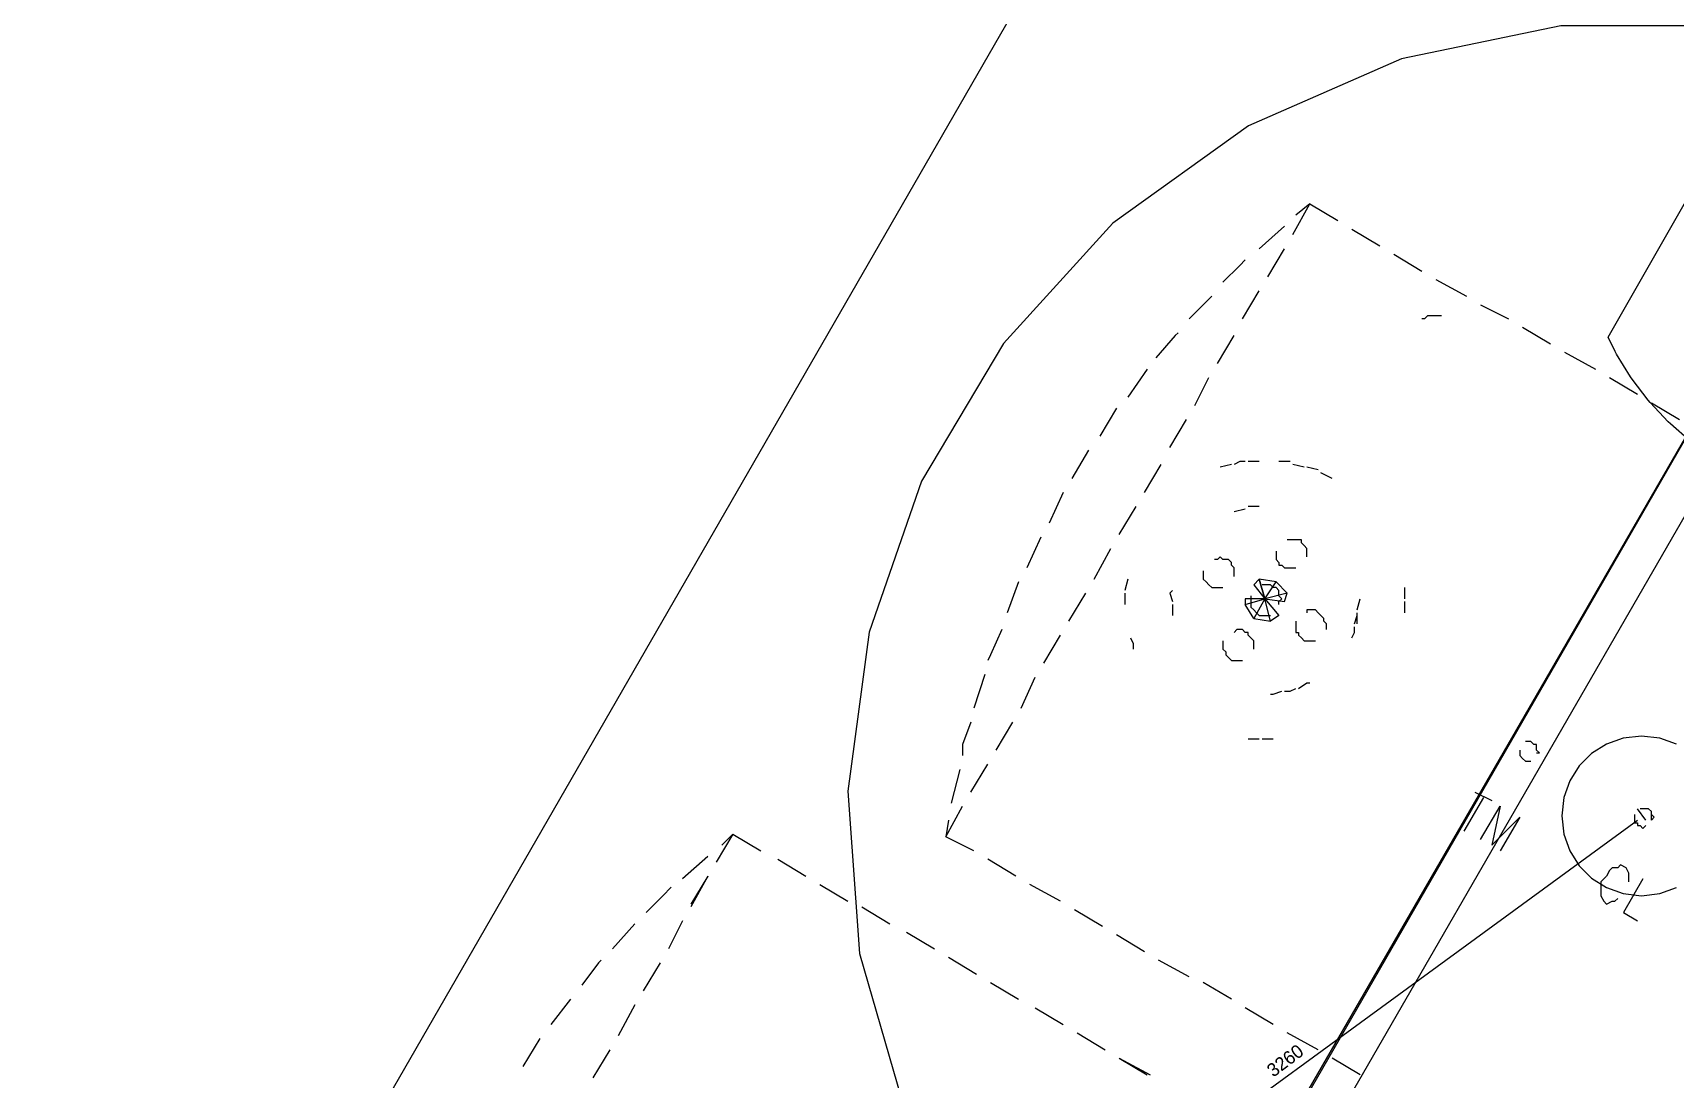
# Model space of a CAD drawing. Header units: metres. Extents: x 1 to 213, y 1 to 147.
# Drawn here: x 105.93 to 112.13, y 57.26 to 61.21 of the extents above; entities that cross this region are included whole.
import ezdxf

# ---------------------------------------------------------------- set-up
doc = ezdxf.new("R2010")
doc.units = ezdxf.units.M
doc.linetypes.add('DASHED', pattern=[1.524, 1.27, -0.254])
for name, color, linetype in [('00-BASE-ARQUITECTURA', 8, 'Continuous'), ('00-BASE-TEXTO', 8, 'Continuous'), ('PJ-PROTEGIDO', 30, 'DASHED')]:
    doc.layers.add(name, color=color, linetype=linetype)

msp = doc.modelspace()

# ---------------------------------------------------------------- linework, layer by layer
at = {"layer": '00-BASE-ARQUITECTURA'}
for points in [[(107.5125, 51.6255), (115.3124, 65.1192)], [(107.6924, 51.6361), (115.4712, 65.1086)], [(114.1232, 56.1309), (114.5212, 56.6207), (114.8015, 57.1674), (114.9629, 57.7516), (115.004, 58.3538), (114.9234, 58.9546), (114.72, 59.5343), (114.3922, 60.0736), (113.9595, 60.533), (113.4548, 60.8833), (112.8971, 61.1207), (112.3057, 61.2413), (111.6996, 61.2411), (111.098, 61.1163), (110.52, 60.863), (110.0073, 60.495), (109.5931, 60.0411), (109.2839, 59.5199), (109.086, 58.9496), (109.0058, 58.3489), (109.0497, 57.736), (109.2242, 57.1296)], [(110.6875, 60.452), (110.751, 60.5684)], [(110.6875, 60.452), (110.751, 60.5684)], [(110.751, 60.5684), (110.6981, 60.5261)], [(110.751, 60.5684), (110.6981, 60.5261)], [(110.751, 60.5684), (110.8568, 60.5049)], [(110.751, 60.5684), (110.8568, 60.5049)], [(110.6558, 60.4837), (110.5605, 60.399)], [(110.6558, 60.4837), (110.5605, 60.399)], [(110.9098, 60.4731), (111.0156, 60.4096)], [(110.9098, 60.4731), (111.0156, 60.4096)], [(110.5923, 60.2932), (110.6558, 60.399)], [(110.5923, 60.2932), (110.6558, 60.399)], [(110.5076, 60.3567), (110.4864, 60.3356), (110.4229, 60.272)], [(110.5076, 60.3567), (110.4864, 60.3356), (110.4229, 60.272)], [(111.0685, 60.3779), (111.1743, 60.3144)], [(111.0685, 60.3779), (111.1743, 60.3144)], [(111.2273, 60.2826), (111.3437, 60.2191)], [(111.2273, 60.2826), (111.3437, 60.2191)], [(110.3806, 60.2191), (110.2959, 60.1345)], [(110.3806, 60.2191), (110.2959, 60.1345)], [(110.497, 60.1345), (110.5605, 60.2403)], [(110.497, 60.1345), (110.5605, 60.2403)], [(111.3966, 60.1874), (111.5024, 60.1345)], [(111.3966, 60.1874), (111.5024, 60.1345)], [(111.2484, 60.145), (111.2378, 60.145), (111.2273, 60.145), (111.2167, 60.145), (111.2061, 60.145), (111.1955, 60.145), (111.1849, 60.1345), (111.1743, 60.1345)], [(111.2484, 60.145), (111.2378, 60.145), (111.2273, 60.145), (111.2167, 60.145), (111.2061, 60.145), (111.1955, 60.145), (111.1849, 60.1345), (111.1743, 60.1345)], [(111.5553, 60.1027), (111.6612, 60.0392)], [(111.5553, 60.1027), (111.6612, 60.0392)], [(110.2536, 60.0816), (110.243, 60.071), (110.1689, 59.9863)], [(110.2536, 60.0816), (110.243, 60.071), (110.1689, 59.9863)], [(110.4018, 59.9651), (110.4653, 60.071)], [(110.4018, 59.9651), (110.4653, 60.071)], [(111.7141, 60.0075), (111.8305, 59.944)], [(111.7141, 60.0075), (111.8305, 59.944)], [(110.1372, 59.944), (110.0631, 59.8381)], [(110.1372, 59.944), (110.0631, 59.8381)], [(110.3171, 59.8064), (110.37, 59.9122)], [(110.3171, 59.8064), (110.37, 59.9122)], [(111.8834, 59.9122), (111.9893, 59.8487)], [(111.8834, 59.9122), (111.9893, 59.8487)], [(110.0207, 59.7958), (109.9573, 59.69)], [(110.0207, 59.7958), (109.9573, 59.69)], [(112.0422, 59.817), (112.148, 59.7535)], [(112.0422, 59.817), (112.148, 59.7535)], [(110.2218, 59.6476), (110.2853, 59.7535)], [(110.2218, 59.6476), (110.2853, 59.7535)], [(109.9149, 59.6371), (109.8514, 59.5312)], [(109.9149, 59.6371), (109.8514, 59.5312)], [(110.5076, 59.5947), (110.4864, 59.5947), (110.4653, 59.5841)], [(110.5076, 59.5947), (110.4864, 59.5947), (110.4653, 59.5841)], [(110.5605, 59.5947), (110.5182, 59.5947)], [(110.6769, 59.5947), (110.6346, 59.5947)], [(110.6769, 59.5947), (110.6346, 59.5947)], [(110.1266, 59.4783), (110.1901, 59.5841)], [(110.1266, 59.4783), (110.1901, 59.5841)], [(110.4547, 59.5841), (110.4123, 59.5736)], [(110.4547, 59.5841), (110.4123, 59.5736)], [(110.7298, 59.5736), (110.6875, 59.5841)], [(110.7298, 59.5736), (110.6875, 59.5841)], [(110.7827, 59.563), (110.7404, 59.5736)], [(110.7827, 59.563), (110.7404, 59.5736)], [(110.8357, 59.5312), (110.7933, 59.5524)], [(109.8197, 59.4783), (109.7667, 59.3619)], [(109.8197, 59.4783), (109.7667, 59.3619)], [(110.0313, 59.3196), (110.0948, 59.4254)], [(110.0313, 59.3196), (110.0948, 59.4254)], [(110.5076, 59.4148), (110.4653, 59.4042)], [(110.5076, 59.4148), (110.4653, 59.4042)], [(110.5605, 59.4254), (110.5182, 59.4254)], [(110.5605, 59.4254), (110.5182, 59.4254)], [(109.735, 59.309), (109.6821, 59.1926)], [(109.735, 59.309), (109.6821, 59.1926)], [(110.7404, 59.2349), (110.7404, 59.2455), (110.7404, 59.2561), (110.7404, 59.2666), (110.7298, 59.2772), (110.7193, 59.2878), (110.7193, 59.2984), (110.7087, 59.2984), (110.6981, 59.2984), (110.6875, 59.2984), (110.6769, 59.2984), (110.6663, 59.2984)], [(110.7404, 59.2349), (110.7404, 59.2455), (110.7404, 59.2561), (110.7404, 59.2666), (110.7298, 59.2772), (110.7193, 59.2878), (110.7193, 59.2984), (110.7087, 59.2984), (110.6981, 59.2984), (110.6875, 59.2984), (110.6769, 59.2984), (110.6663, 59.2984)], [(109.9361, 59.1502), (109.9996, 59.2666)], [(109.9361, 59.1502), (109.9996, 59.2666)], [(110.4653, 59.1608), (110.4653, 59.1714), (110.4653, 59.182), (110.4653, 59.1926), (110.4547, 59.2031), (110.4547, 59.2137), (110.4441, 59.2243), (110.4335, 59.2243), (110.4229, 59.2243), (110.4123, 59.2349), (110.4018, 59.2243), (110.3912, 59.2243)], [(110.4653, 59.1608), (110.4653, 59.1714), (110.4653, 59.182), (110.4653, 59.1926), (110.4547, 59.2031), (110.4547, 59.2137), (110.4441, 59.2243), (110.4335, 59.2243), (110.4229, 59.2243), (110.4123, 59.2349), (110.4018, 59.2243), (110.3912, 59.2243)], [(110.624, 59.2561), (110.624, 59.2455), (110.624, 59.2349), (110.624, 59.2243), (110.6346, 59.2137), (110.6346, 59.2031), (110.6452, 59.2031), (110.6558, 59.1926), (110.6663, 59.1926), (110.6769, 59.1926), (110.6875, 59.1926), (110.6981, 59.1926)], [(110.624, 59.2561), (110.624, 59.2455), (110.624, 59.2349), (110.624, 59.2243), (110.6346, 59.2137), (110.6346, 59.2031), (110.6452, 59.2031), (110.6558, 59.1926), (110.6663, 59.1926), (110.6769, 59.1926), (110.6875, 59.1926), (110.6981, 59.1926)], [(110.3488, 59.182), (110.3488, 59.1714), (110.3488, 59.1608), (110.3488, 59.1502), (110.3594, 59.1396), (110.37, 59.1291), (110.3806, 59.1185), (110.3912, 59.1185), (110.4018, 59.1185), (110.4123, 59.1185), (110.4229, 59.1185)], [(110.3488, 59.182), (110.3488, 59.1714), (110.3488, 59.1608), (110.3488, 59.1502), (110.3594, 59.1396), (110.37, 59.1291), (110.3806, 59.1185), (110.3912, 59.1185), (110.4018, 59.1185), (110.4123, 59.1185), (110.4229, 59.1185)], [(109.6503, 59.1396), (109.608, 59.0232)], [(109.6503, 59.1396), (109.608, 59.0232)], [(109.8408, 58.9915), (109.9043, 59.0973)], [(109.8408, 58.9915), (109.9043, 59.0973)], [(110.0631, 59.1502), (110.0525, 59.1079)], [(110.0631, 59.1502), (110.0525, 59.1079)], [(110.0525, 59.0973), (110.0525, 59.055)], [(110.0525, 59.0973), (110.0525, 59.055)], [(110.2324, 59.1079), (110.2218, 59.0973), (110.2324, 59.0656)], [(110.2324, 59.1079), (110.2218, 59.0973), (110.2324, 59.0656)], [(110.5605, 59.1502), (110.5393, 59.1291), (110.5817, 59.0761), (110.5605, 59.1502)], [(110.5605, 59.1502), (110.5393, 59.1291), (110.5817, 59.0761), (110.5605, 59.1502)], [(110.5817, 59.0761), (110.624, 59.1396), (110.5605, 59.1502), (110.5817, 59.0761)], [(110.5817, 59.0761), (110.624, 59.1396), (110.5605, 59.1502), (110.5817, 59.0761)], [(110.6346, 59.055), (110.6346, 59.0656), (110.6452, 59.0761), (110.6346, 59.0867), (110.6346, 59.0973), (110.6346, 59.1079), (110.624, 59.1185), (110.6134, 59.1185), (110.6028, 59.1291), (110.5923, 59.1291), (110.5817, 59.1291), (110.5711, 59.1291)], [(110.6346, 59.055), (110.6346, 59.0656), (110.6452, 59.0761), (110.6346, 59.0867), (110.6346, 59.0973), (110.6346, 59.1079), (110.624, 59.1185), (110.6134, 59.1185), (110.6028, 59.1291), (110.5923, 59.1291), (110.5817, 59.1291), (110.5711, 59.1291)], [(110.6663, 59.0973), (110.5817, 59.0761), (110.624, 59.1396), (110.6663, 59.0973)], [(110.6663, 59.0973), (110.5817, 59.0761), (110.624, 59.1396), (110.6663, 59.0973)], [(110.6558, 59.0656), (110.6663, 59.0973), (110.5817, 59.0761), (110.6558, 59.0656)], [(110.6558, 59.0656), (110.6663, 59.0973), (110.5817, 59.0761), (110.6558, 59.0656)], [(111.1108, 59.0761), (111.1108, 59.0867), (111.1108, 59.1185)], [(111.1108, 59.0761), (111.1108, 59.0867), (111.1108, 59.1185)], [(110.2324, 59.055), (110.2324, 59.0232), (110.2324, 59.0126)], [(110.2324, 59.055), (110.2324, 59.0232), (110.2324, 59.0126)], [(110.5076, 59.0761), (110.5076, 59.055), (110.5817, 59.0761), (110.5076, 59.0761)], [(110.5076, 59.055), (110.5817, 59.0761), (110.5393, 59.0021), (110.5076, 59.055)], [(110.5076, 59.0761), (110.5076, 59.055), (110.5817, 59.0761), (110.5076, 59.0761)], [(110.5076, 59.055), (110.5817, 59.0761), (110.5393, 59.0021), (110.5076, 59.055)], [(110.5287, 59.0867), (110.5287, 59.0761), (110.5287, 59.0656), (110.5287, 59.055), (110.5287, 59.0444), (110.5393, 59.0338), (110.5499, 59.0232), (110.5605, 59.0126), (110.5711, 59.0126), (110.5923, 59.0126), (110.6028, 59.0126)], [(110.5287, 59.0867), (110.5287, 59.0761), (110.5287, 59.0656), (110.5287, 59.055), (110.5287, 59.0444), (110.5393, 59.0338), (110.5499, 59.0232), (110.5605, 59.0126), (110.5711, 59.0126), (110.5923, 59.0126), (110.6028, 59.0126)], [(110.5393, 59.0021), (110.6028, 58.9915), (110.5817, 59.0761), (110.5393, 59.0021)], [(110.5393, 59.0021), (110.6028, 58.9915), (110.5817, 59.0761), (110.5393, 59.0021)], [(110.6028, 58.9915), (110.5817, 59.0761), (110.6346, 59.0126), (110.6028, 58.9915)], [(110.6028, 58.9915), (110.5817, 59.0761), (110.6346, 59.0126), (110.6028, 58.9915)], [(110.8145, 58.9597), (110.8145, 58.9703), (110.8145, 58.9809), (110.8039, 58.9915), (110.8039, 59.0021), (110.7933, 59.0126), (110.7827, 59.0232), (110.7722, 59.0338), (110.7616, 59.0338), (110.7404, 59.0338), (110.7404, 59.0232)], [(110.8145, 58.9597), (110.8145, 58.9703), (110.8145, 58.9809), (110.8039, 58.9915), (110.8039, 59.0021), (110.7933, 59.0126), (110.7827, 59.0232), (110.7722, 59.0338), (110.7616, 59.0338), (110.7404, 59.0338), (110.7404, 59.0232)], [(110.9309, 59.0338), (110.9415, 59.0761)], [(110.9309, 59.0338), (110.9415, 59.0761)], [(111.1108, 59.0232), (111.1108, 59.0656)], [(111.1108, 59.0232), (111.1108, 59.0656)], [(110.6981, 58.9915), (110.6981, 58.9809), (110.6981, 58.9597), (110.6981, 58.9491), (110.7087, 58.9491), (110.7087, 58.9386), (110.7193, 58.928), (110.7298, 58.9174), (110.7404, 58.9174), (110.751, 58.9174), (110.7616, 58.9174), (110.7722, 58.9174)], [(110.6981, 58.9915), (110.6981, 58.9809), (110.6981, 58.9597), (110.6981, 58.9491), (110.7087, 58.9491), (110.7087, 58.9386), (110.7193, 58.928), (110.7298, 58.9174), (110.7404, 58.9174), (110.751, 58.9174), (110.7616, 58.9174), (110.7722, 58.9174)], [(110.9098, 58.928), (110.9203, 58.9491), (110.9203, 58.9703)], [(110.9098, 58.928), (110.9203, 58.9491), (110.9203, 58.9703)], [(110.9203, 58.9809), (110.9309, 59.0126), (110.9309, 59.0232)], [(110.9309, 58.9809), (110.9309, 59.0126), (110.9309, 59.0232)], [(109.5868, 58.9597), (109.5445, 58.8645), (109.5339, 58.8433)], [(109.5868, 58.9597), (109.5445, 58.8645), (109.5339, 58.8433)], [(109.7456, 58.8327), (109.8091, 58.9386)], [(109.7456, 58.8327), (109.8091, 58.9386)], [(110.0737, 58.928), (110.0843, 58.9068), (110.0843, 58.8856)], [(110.0737, 58.928), (110.0843, 58.9068), (110.0843, 58.8856)], [(110.4229, 58.9174), (110.4229, 58.9068), (110.4229, 58.8962), (110.4229, 58.8856), (110.4335, 58.8751), (110.4335, 58.8645), (110.4441, 58.8539), (110.4547, 58.8433), (110.4653, 58.8433), (110.4758, 58.8433), (110.4864, 58.8433), (110.497, 58.8433)], [(110.4229, 58.9174), (110.4229, 58.9068), (110.4229, 58.8962), (110.4229, 58.8856), (110.4335, 58.8751), (110.4335, 58.8645), (110.4441, 58.8539), (110.4547, 58.8433), (110.4653, 58.8433), (110.4758, 58.8433), (110.4864, 58.8433), (110.497, 58.8433)], [(110.5393, 58.8856), (110.5393, 58.8962), (110.5393, 58.9068), (110.5393, 58.9174), (110.5287, 58.928), (110.5182, 58.9386), (110.5182, 58.9491), (110.5076, 58.9491), (110.497, 58.9597), (110.4864, 58.9597), (110.4758, 58.9597), (110.4653, 58.9491)], [(110.5393, 58.8856), (110.5393, 58.8962), (110.5393, 58.9068), (110.5393, 58.9174), (110.5287, 58.928), (110.5182, 58.9386), (110.5182, 58.9491), (110.5076, 58.9491), (110.497, 58.9597), (110.4864, 58.9597), (110.4758, 58.9597), (110.4653, 58.9491)], [(109.5233, 58.7904), (109.481, 58.6634)], [(109.5233, 58.7904), (109.481, 58.6634)], [(109.6609, 58.6634), (109.7138, 58.7798)], [(109.6609, 58.6634), (109.7138, 58.7798)], [(110.6028, 58.7163), (110.6134, 58.7163), (110.6452, 58.7269)], [(110.6028, 58.7163), (110.6134, 58.7163), (110.6452, 58.7269)], [(110.6558, 58.7269), (110.6769, 58.7269), (110.6981, 58.7375)], [(110.6558, 58.7269), (110.6769, 58.7269), (110.6981, 58.7375)], [(110.7087, 58.7375), (110.7404, 58.7586), (110.751, 58.7586)], [(110.7087, 58.7375), (110.7404, 58.7586), (110.751, 58.7586)], [(109.4704, 58.6105), (109.4387, 58.5258), (109.4387, 58.4835)], [(109.4704, 58.6105), (109.4387, 58.5258), (109.4387, 58.4835)], [(109.5657, 58.5046), (109.6292, 58.6105)], [(109.5657, 58.5046), (109.6292, 58.6105)], [(110.5182, 58.547), (110.5287, 58.547), (110.5605, 58.547)], [(110.5182, 58.547), (110.5287, 58.547), (110.5605, 58.547)], [(110.5711, 58.547), (110.6134, 58.547)], [(110.5711, 58.547), (110.6134, 58.547)], [(111.6082, 58.4941), (111.6188, 58.4941), (111.6082, 58.5046), (111.6082, 58.5152), (111.6082, 58.5258), (111.5977, 58.5258), (111.5871, 58.5364), (111.5765, 58.5364), (111.5659, 58.5364)], [(111.6082, 58.4941), (111.6188, 58.4941), (111.6082, 58.5046), (111.6082, 58.5152), (111.6082, 58.5258), (111.5977, 58.5258), (111.5871, 58.5364), (111.5765, 58.5364), (111.5659, 58.5364)], [(112.1378, 58.5269), (112.0743, 58.5496), (112.0051, 58.5576), (111.936, 58.5496), (111.8725, 58.5269), (111.8165, 58.4913), (111.7698, 58.4446), (111.7342, 58.3886), (111.7115, 58.3251), (111.7035, 58.2559), (111.7115, 58.1868), (111.7342, 58.1233), (111.7698, 58.0673), (111.8165, 58.0206), (111.8725, 57.985), (111.936, 57.9623), (112.0051, 57.9543), (112.0743, 57.9623), (112.1378, 57.985)], [(111.5448, 58.5046), (111.5448, 58.4941), (111.5448, 58.4835), (111.5553, 58.4729), (111.5659, 58.4623), (111.5765, 58.4623), (111.5871, 58.4623)], [(111.5448, 58.5046), (111.5448, 58.4941), (111.5448, 58.4835), (111.5553, 58.4729), (111.5659, 58.4623), (111.5765, 58.4623), (111.5871, 58.4623)], [(109.4281, 58.4306), (109.3963, 58.3036)], [(109.4281, 58.4306), (109.3963, 58.3036)], [(109.4704, 58.3459), (109.5339, 58.4517)], [(109.4704, 58.3459), (109.5339, 58.4517)], [(109.3752, 58.1766), (109.4387, 58.293)], [(109.481, 58.1236), (109.3752, 58.1766), (109.4387, 58.293)], [(111.4072, 58.3247), (111.3331, 58.1977)], [(111.4072, 58.3247), (111.3331, 58.1977)], [(111.3754, 58.3459), (111.4389, 58.3141)], [(111.3754, 58.3459), (111.4389, 58.3141)], [(111.3966, 58.166), (111.4707, 58.293), (111.4389, 58.1448), (111.5448, 58.2506), (111.4707, 58.1236)], [(111.3966, 58.166), (111.4707, 58.293), (111.4389, 58.1448), (111.5448, 58.2506), (111.4707, 58.1236)], [(109.3858, 58.2401), (109.3752, 58.1766)], [(109.3858, 58.2401), (109.3752, 58.1766)], [(109.3963, 56.3456), (111.9893, 58.2401)], [(111.9787, 58.2612), (111.9787, 58.2506), (111.9787, 58.2401), (111.9787, 58.2295), (111.9893, 58.2295), (111.9893, 58.2189), (111.9998, 58.2189), (112.0104, 58.2083), (112.021, 58.2189)], [(111.9787, 58.2612), (111.9787, 58.2506), (111.9787, 58.2401), (111.9787, 58.2295), (111.9893, 58.2295), (111.9893, 58.2189), (111.9998, 58.2189), (112.0104, 58.2083), (112.021, 58.2189)], [(112.021, 58.2401), (111.9893, 58.2824)], [(112.0422, 58.2401), (112.0528, 58.2506), (112.0422, 58.2612), (112.0422, 58.2718), (112.0316, 58.2824), (112.021, 58.2824), (112.0104, 58.2824), (111.9998, 58.2824)], [(112.0422, 58.2401), (112.0422, 58.2506), (112.0422, 58.2612), (112.0422, 58.2718), (112.0316, 58.2824), (112.021, 58.2824), (112.0104, 58.2824), (111.9998, 58.2824)], [(108.5708, 58.1871), (108.5073, 58.0813)], [(108.5708, 58.1871), (108.5073, 58.0813)], [(108.5708, 58.1871), (108.5285, 58.1448)], [(108.5708, 58.1871), (108.5285, 58.1448)], [(108.5708, 58.1871), (108.6767, 58.1236)], [(108.5708, 58.1871), (108.6767, 58.1236)], [(109.481, 58.1236), (109.3752, 58.1766)], [(108.4756, 58.1025), (108.3803, 58.0178)], [(108.4756, 58.1025), (108.3803, 58.0178)], [(108.7402, 58.0919), (108.846, 58.0284)], [(108.7402, 58.0919), (108.846, 58.0284)], [(109.6398, 58.0284), (109.5339, 58.0919)], [(109.6398, 58.0284), (109.5339, 58.0919)], [(111.9575, 58.0072), (111.9575, 58.0284), (111.9575, 58.039), (111.9469, 58.0601), (111.9258, 58.0707), (111.9152, 58.0601), (111.894, 58.0601), (111.8834, 58.0496), (111.8728, 58.0284), (111.8517, 58.0072), (111.8517, 57.9861), (111.8517, 57.9649), (111.8517, 57.9543), (111.8622, 57.9331), (111.8728, 57.9226), (111.894, 57.9331), (111.9046, 57.9331), (111.9152, 57.9437)], [(111.9575, 58.0072), (111.9575, 58.0284), (111.9575, 58.039), (111.9469, 58.0601), (111.9258, 58.0707), (111.9152, 58.0601), (111.894, 58.0601), (111.8834, 58.0496), (111.8728, 58.0284), (111.8517, 58.0072), (111.8517, 57.9861), (111.8517, 57.9649), (111.8517, 57.9543), (111.8622, 57.9331), (111.8728, 57.9226), (111.894, 57.9331), (111.9046, 57.9331), (111.9152, 57.9437)], [(108.338, 57.9861), (108.3063, 57.9543), (108.2428, 57.8908)], [(108.338, 57.9861), (108.3063, 57.9543), (108.2428, 57.8908)], [(108.4756, 58.0284), (108.4121, 57.912)], [(108.4756, 58.0284), (108.4121, 57.9226)], [(108.8989, 57.9966), (109.0048, 57.9331)], [(108.8989, 57.9966), (109.0048, 57.9331)], [(109.8091, 57.9331), (109.6927, 57.9966)], [(109.8091, 57.9331), (109.6927, 57.9966)], [(112.0104, 58.0178), (111.9363, 57.8908), (111.9893, 57.8591)], [(112.0104, 58.0178), (111.9363, 57.8908), (111.9893, 57.8591)], [(108.3803, 57.8591), (108.3274, 57.7532)], [(108.3803, 57.8591), (108.3274, 57.7532)], [(109.0577, 57.912), (109.1635, 57.8485)], [(109.0577, 57.912), (109.1635, 57.8485)], [(109.9678, 57.8379), (109.862, 57.9014)], [(109.9678, 57.8379), (109.862, 57.9014)], [(108.2004, 57.8485), (108.1158, 57.7532)], [(108.2004, 57.8485), (108.1158, 57.7532)], [(109.227, 57.8167), (109.3328, 57.7532)], [(109.227, 57.8167), (109.3328, 57.7532)], [(110.1266, 57.7426), (110.0207, 57.8061)], [(110.1266, 57.7426), (110.0207, 57.8061)], [(108.0734, 57.7109), (108.0628, 57.7003), (107.9993, 57.6156)], [(108.0734, 57.7109), (108.0628, 57.7003), (107.9993, 57.6156)], [(108.2957, 57.7003), (108.2322, 57.5945)], [(108.2957, 57.7003), (108.2322, 57.5945)], [(109.3858, 57.7215), (109.4916, 57.658)], [(109.3858, 57.7215), (109.4916, 57.658)], [(110.2959, 57.6474), (110.1795, 57.7109)], [(110.2959, 57.6474), (110.1795, 57.7109)], [(109.5445, 57.6262), (109.6503, 57.5627)], [(109.5445, 57.6262), (109.6503, 57.5627)], [(110.4547, 57.5627), (110.3488, 57.6262)], [(110.4547, 57.5627), (110.3488, 57.6262)], [(107.957, 57.5627), (107.8829, 57.4675)], [(107.957, 57.5627), (107.8829, 57.4675)], [(108.2004, 57.5416), (108.1369, 57.4251)], [(108.2004, 57.5416), (108.1369, 57.4251)], [(109.7138, 57.531), (109.8197, 57.4675)], [(109.7138, 57.531), (109.8197, 57.4675)], [(110.6134, 57.4675), (110.5076, 57.531)], [(110.6134, 57.4675), (110.5076, 57.531)], [(109.8726, 57.4357), (109.9784, 57.3722)], [(109.8726, 57.4357), (109.9784, 57.3722)], [(110.7827, 57.3722), (110.6663, 57.4357)], [(110.7827, 57.3722), (110.6663, 57.4357)], [(107.8406, 57.4146), (107.7771, 57.3087)], [(107.8406, 57.4146), (107.7771, 57.3087)], [(108.1052, 57.3722), (108.0417, 57.2664)], [(108.1052, 57.3722), (108.0417, 57.2664)], [(110.0313, 57.3405), (110.1478, 57.277)], [(110.0313, 57.3405), (110.1372, 57.277)], [(110.9415, 57.277), (110.8357, 57.3405)], [(110.9415, 57.277), (110.8357, 57.3405)]]:
    msp.add_lwpolyline(points, dxfattribs=at)
msp.add_lwpolyline([(108.5285, 53.3611), (113.5238, 62.0289), (110.9203, 63.5317), (105.925, 54.864)], close=True, dxfattribs=at)
at = {"layer": 'PJ-PROTEGIDO'}
msp.add_lwpolyline([(112.1888, 59.6713), (112.1142, 59.7368), (112.1056, 59.745), (112.0378, 59.8175), (112.0301, 59.8266), (111.9698, 59.9055), (111.9631, 59.9153), (111.9109, 59.9998), (111.9052, 60.0102), (111.8784, 60.065), (112.3092, 60.818)], dxfattribs=at)

# ---------------------------------------------------------------- texts
at = {"layer": '00-BASE-TEXTO'}
msp.add_text('3260', height=0.05029, rotation=36.8699, dxfattribs=at).set_placement((110.6134, 57.2664))

doc.saveas('drawing.dxf')
